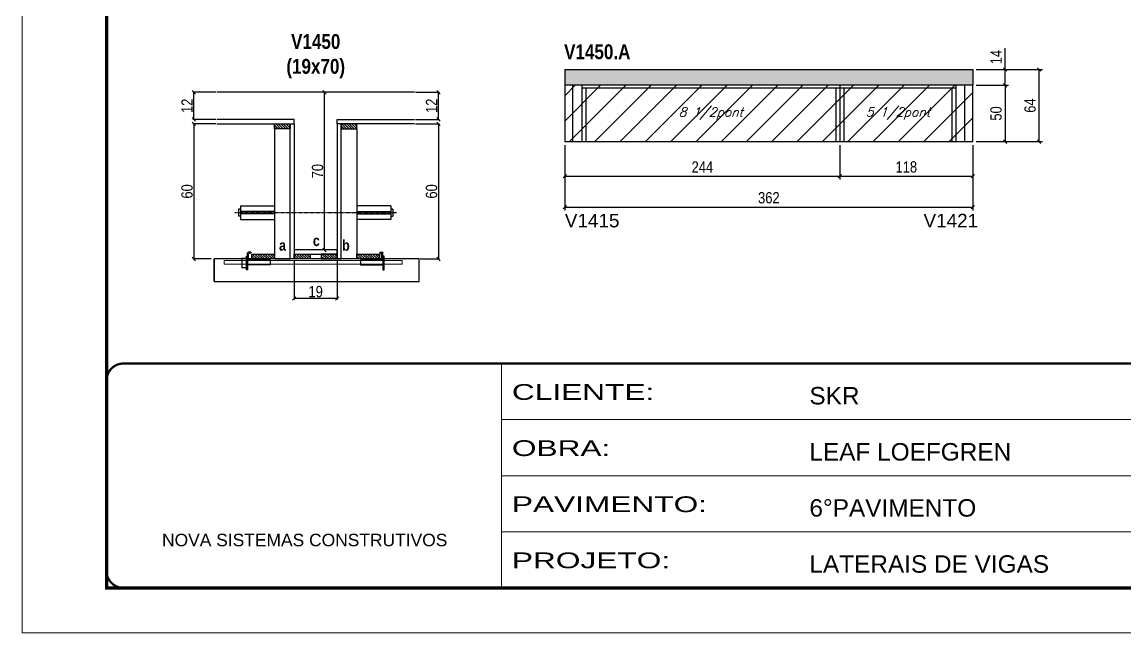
# Model space of a CAD drawing. Extents: x 3309 to 9563, y -2522 to 14608.
# Drawn here: x 3309 to 4288, y 4369 to 4912 of the extents above; entities that cross this region are included whole.
import ezdxf

# ---------------------------------------------------------------- set-up
doc = ezdxf.new("R2010")
doc.units = 0
for name, pattern in [('CONTINUO', [0]), ('DASHED', [0.75, 0.5, -0.25]), ('HIDDEN', [0.375, 0.25, -0.125])]:
    doc.linetypes.add(name, pattern=pattern)
for name, color, linetype in [('5', 5, 'Continuous'), ('barrote', 251, 'Continuous'), ('COTA', 241, 'Continuous'), ('detalhes', 4, 'Continuous'), ('NOMENCLATURA', 7, 'Continuous'), ('Painéis', 200, 'Continuous'), ('presilha', 1, 'Continuous'), ('SARR_2.2x10', 60, 'Continuous'), ('SARR_2.2x7', 40, 'Continuous'), ('SARR_3.5x7', 81, 'Continuous'), ('TENSOR', 3, 'Continuous'), ('texto', 7, 'Continuous')]:
    doc.layers.add(name, color=color, linetype=linetype)
for name, color, linetype, lineweight in [('CONCRETO', 251, 'Continuous', 25), ('Folhas', 255, 'Continuous', 9), ('Hachura', 251, 'Continuous', 9), ('SARRAFO DE PRESSAO', 251, 'DASHED', 9), ('SCO-___-LAJ', 2, 'Continuous', 0)]:
    doc.layers.add(name, color=color, linetype=linetype, lineweight=lineweight)
doc.styles.add('ARIAL', font='arial.ttf')
doc.styles.add('COTA TECNICA', font='techl___.ttf', dxfattribs={"height": 10})
doc.styles.add('COTA TECNICA 2X', font='techl___.ttf', dxfattribs={"height": 10})
doc.styles.add('Romans', font='romans.shx')
doc.styles.get("Standard").update_dxf_attribs({"font": 'arial.ttf'})
doc.styles.add('TECNICA', font='techb___.ttf', dxfattribs={"height": 10})
doc.styles.add('Tecnologia', font='')
doc.styles.get('Tecnologia').set_extended_font_data('Forgotten Futurist')
doc.dimstyles.new('PAINEL', dxfattribs={"dimtxt": 10, "dimasz": 3, "dimexe": 3, "dimexo": 3, "dimgap": 3, "dimtad": 1, "dimdec": 1, "dimzin": 12, "dimdsep": 46, "dimtxsty": 'COTA TECNICA', "dimblk1": 'OBLIQUE', "dimblk2": 'OBLIQUE', "dimsah": 1, "dimcen": 0.9, "dimclrd": 4, "dimclre": 4, "dimclrt": 240, "dimadec": 1, "dimazin": 3, "dimtfac": 1, "dimtdec": 1, "dimtmove": 0, "dimatfit": 3, "dimfxl": 1, "dimtolj": 1, "dimtzin": 12, "dimarcsym": 0})
doc.dimstyles.new('SECAO', dxfattribs={"dimscale": 0.333333, "dimtxt": 5, "dimasz": 9, "dimexe": 3, "dimexo": 3, "dimgap": 3, "dimtad": 1, "dimdec": 1, "dimlfac": 0.5, "dimzin": 12, "dimdsep": 46, "dimtxsty": 'COTA TECNICA 2X', "dimblk1": 'OBLIQUE', "dimblk2": 'OBLIQUE', "dimsah": 1, "dimcen": 0.9, "dimclrd": 4, "dimclre": 4, "dimclrt": 240, "dimadec": 1, "dimazin": 3, "dimtfac": 1, "dimtdec": 1, "dimtmove": 0, "dimatfit": 3, "dimfxl": 1, "dimtolj": 1, "dimtzin": 12, "dimarcsym": 0})
pattern_1 = [(135, (36786.4629, -118810.8677), (-1.122532015, -1.122532015), [])]

# ---------------------------------------------------------------- blocks, each defined once
blk = doc.blocks.new('9999999999')
at = {"color": 30, "linetype": 'CONTINUO'}
for p, q in [((98564.56, 34230.21), (98564.56, 34429.45)), ((98564.56, 34379.64), (99583.98, 34379.64)), ((98564.56, 34329.83), (99487.98, 34329.83)), ((98564.56, 34280.02), (99487.98, 34280.02))]:
    blk.add_line(p, q, dxfattribs=at)
at = {"color": 30, "linetype": 'CONTINUO', "const_width": 2}
blk.add_lwpolyline([(99583.98, 34230.21), (99583.98, 34414.45, 0.414214), (99568.98, 34429.45), (98228.98, 34429.45, 0.414214), (98213.98, 34414.45), (98213.98, 34245.21, 0.414214), (98228.98, 34230.21), (99583.98, 34230.21)], format="xyb", dxfattribs=at)
at = {"layer": 'Folhas'}
blk.add_lwpolyline([(98138.98, 34190.21), (99623.98, 34190.21), (99623.98, 35240.21), (98138.98, 35240.21)], close=True, dxfattribs=at)
at = {"layer": 'Folhas', "color": 30, "const_width": 3}
blk.add_lwpolyline([(98213.98, 34230.21), (99583.98, 34230.21), (99583.98, 35200.21), (98213.98, 35200.21)], close=True, dxfattribs=at)
at = {"color": 7, "linetype": 'Continuous', "ltscale": 5, "style": 'ARIAL'}
for s, height, p in [('SKR', 15.483, (98837.68, 34393.13)), ('LEAF LOEFGREN', 15.4829, (98837.68, 34343.32)), ('6°PAVIMENTO', 15.4829, (98837.68, 34293.51)), ('NOVA SISTEMAS CONSTRUTIVOS', 11.0592, (98263.19, 34267.21)), ('LATERAIS DE VIGAS', 15.4829, (98837.68, 34243.7))]:
    blk.add_text(s, height=height, dxfattribs=at).set_placement(p)
at = {"layer": 'Folhas', "color": 7, "style": 'Tecnologia', "width": 1.5}
for s, p in [('CLIENTE:', (98573.65, 34397.17)), ('OBRA:', (98573.65, 34347.31)), ('PAVIMENTO:', (98573.65, 34297.5)), ('PROJETO:', (98573.65, 34247.69))]:
    blk.add_text(s, height=14, dxfattribs=at).set_placement(p)
blk = doc.blocks.new('_Oblique')
at = {"color": 0, "linetype": 'ByBlock', "lineweight": -2}
blk.add_line((-0.5, -0.5), (0.5, 0.5), dxfattribs=at)
blk = doc.blocks.new('*D2785')
at = {"layer": 'COTA', "color": 4, "lineweight": -2, "transparency": 16777216}
for p, q in [((3550.92, 4700.3), (3550.92, 4665.21)), ((3588.92, 4700.3), (3588.92, 4665.21)), ((3588.92, 4666.21), (3550.92, 4666.21))]:
    blk.add_line(p, q, dxfattribs=at)
at = {"layer": 'Defpoints', "color": 0, "transparency": 16777216}
for p in [(3550.92, 4701.3), (3588.92, 4701.3), (3550.92, 4666.21)]:
    blk.add_point(p, dxfattribs=at)
at = {"layer": 'COTA', "color": 4, "lineweight": -2, "transparency": 16777216, "xscale": 3, "yscale": 3, "zscale": 3, "rotation": 180}
blk.add_blockref('_Oblique', (3550.92, 4666.21), dxfattribs=at)
at = {"layer": 'COTA', "color": 4, "lineweight": -2, "transparency": 16777216, "xscale": 3, "yscale": 3, "zscale": 3}
blk.add_blockref('_Oblique', (3588.92, 4666.21), dxfattribs=at)
at = {"layer": 'COTA', "color": 240, "transparency": 16777216, "insert": (3569.92, 4672.3), "char_height": 10, "attachment_point": 5, "style": 'COTA TECNICA 2X'}
blk.add_mtext('\\A1;19', dxfattribs=at)
blk = doc.blocks.new('PRESILHA METÁLICA 1')
at = {"layer": 'presilha'}
for p, q in [((6, 15.5), (7.5, 15.5)), ((6, -2.5), (6, 15.5)), ((7.5, 10.6), (7.5, 19.9)), ((7.5, 15.5), (7.5, -2.5)), ((12, 21), (8.6, 21)), ((9, 11.6), (9, 18.9)), ((12, 19.5), (9.6, 19.5)), ((12, 21), (12, 19.5)), ((0, 13), (6, 13)), ((0, 13), (0, 0)), ((6, 0), (0, 0)), ((6, 13), (6, 0)), ((37.5, 4.1), (7.5, 4.1)), ((37.5, 11), (9.6, 11)), ((37.5, 11), (37.5, 4.1)), ((7.5, -2.5), (6, -2.5))]:
    blk.add_line(p, q, dxfattribs=at)
for centre, radius, start, end in [((8.6, 19.9), 1.14, 90, 180), ((9.6, 18.9), 0.57, 90, 180), ((9.6, 11.6), 0.57, 180, 270)]:
    blk.add_arc(centre, radius, start, end, dxfattribs=at)
blk = doc.blocks.new('PRESILHA METÁLICA 2')
at = {"layer": 'presilha'}
for p, q in [((-5.2, 23.5), (-5.2, 22)), ((-5.2, 23.5), (-1.9, 23.5)), ((-5.2, 22), (-2.8, 22)), ((-2.2, 14.1), (-2.2, 21.4)), ((0.8, 18), (-0.8, 18)), ((-0.8, 18), (-0.8, 0)), ((-0.8, 14.6), (-0.8, 22.4)), ((0.8, 0), (0.8, 18)), ((-30.8, 13.5), (-30.8, 6.6)), ((-30.8, 13.5), (-2.8, 13.5)), ((-30.8, 6.6), (-0.8, 6.6)), ((-0.8, 0), (0.8, 0))]:
    blk.add_line(p, q, dxfattribs=at)
for centre, radius, start, end in [((-2.8, 21.4), 0.57, 0, 90), ((-1.9, 22.4), 1.14, 0, 90), ((-2.8, 14.1), 0.57, 270, 0)]:
    blk.add_arc(centre, radius, start, end, dxfattribs=at)
blk = doc.blocks.new('*D2786')
at = {"layer": 'COTA', "color": 4, "lineweight": -2, "transparency": 16777216}
for p, q in [((3481.23, 4821.3), (3460.88, 4821.3)), ((3461.88, 4821.3), (3461.88, 4701.3)), ((3477.11, 4701.3), (3460.88, 4701.3))]:
    blk.add_line(p, q, dxfattribs=at)
at = {"layer": 'Defpoints', "color": 0, "transparency": 16777216}
for p in [(3482.23, 4821.3), (3461.88, 4701.3), (3478.11, 4701.3)]:
    blk.add_point(p, dxfattribs=at)
at = {"layer": 'COTA', "color": 4, "lineweight": -2, "transparency": 16777216, "xscale": 3, "yscale": 3, "zscale": 3}
for p, rotation in [((3461.88, 4821.3), 90), ((3461.88, 4701.3), 270)]:
    blk.add_blockref('_Oblique', p, dxfattribs=dict(at, rotation=rotation))
at = {"layer": 'COTA', "color": 240, "transparency": 16777216, "insert": (3455.77, 4761.3), "char_height": 10, "attachment_point": 5, "rotation": 90, "style": 'COTA TECNICA 2X'}
blk.add_mtext('\\A1;60', dxfattribs=at)
blk = doc.blocks.new('*D2787')
at = {"layer": 'COTA', "color": 4, "lineweight": -2, "transparency": 16777216}
for p, q in [((3658.62, 4821.3), (3679.84, 4821.3)), ((3678.84, 4821.3), (3678.84, 4701.3)), ((3662.74, 4701.3), (3679.84, 4701.3))]:
    blk.add_line(p, q, dxfattribs=at)
at = {"layer": 'Defpoints', "color": 0, "transparency": 16777216}
for p in [(3657.62, 4821.3), (3661.74, 4701.3), (3678.84, 4701.3)]:
    blk.add_point(p, dxfattribs=at)
at = {"layer": 'COTA', "color": 4, "lineweight": -2, "transparency": 16777216, "xscale": 3, "yscale": 3, "zscale": 3}
for p, rotation in [((3678.84, 4821.3), 90), ((3678.84, 4701.3), 270)]:
    blk.add_blockref('_Oblique', p, dxfattribs=dict(at, rotation=rotation))
at = {"layer": 'COTA', "color": 240, "transparency": 16777216, "insert": (3672.74, 4761.3), "char_height": 10, "attachment_point": 5, "rotation": 90, "style": 'COTA TECNICA 2X'}
blk.add_mtext('\\A1;60', dxfattribs=at)
blk = doc.blocks.new('*D2788')
at = {"layer": 'COTA', "color": 4, "lineweight": -2, "transparency": 16777216}
for p, q in [((3587.92, 4849.3), (3576.75, 4849.3)), ((3577.75, 4709.3), (3577.75, 4849.3)), ((3587.92, 4709.3), (3576.75, 4709.3))]:
    blk.add_line(p, q, dxfattribs=at)
at = {"layer": 'Defpoints', "color": 0, "transparency": 16777216}
for p in [(3577.75, 4849.3), (3588.92, 4849.3), (3588.92, 4709.3)]:
    blk.add_point(p, dxfattribs=at)
at = {"layer": 'COTA', "color": 4, "lineweight": -2, "transparency": 16777216, "xscale": 3, "yscale": 3, "zscale": 3}
for p, rotation in [((3577.75, 4849.3), 90), ((3577.75, 4709.3), 270)]:
    blk.add_blockref('_Oblique', p, dxfattribs=dict(at, rotation=rotation))
at = {"layer": 'COTA', "color": 240, "transparency": 16777216, "insert": (3571.65, 4779.3), "char_height": 10, "attachment_point": 5, "rotation": 90, "style": 'COTA TECNICA 2X'}
blk.add_mtext('\\A1;70', dxfattribs=at)
blk = doc.blocks.new('*D2789')
at = {"layer": 'COTA', "color": 4, "lineweight": -2, "transparency": 16777216}
for p, q in [((3658.62, 4849.3), (3679.84, 4849.3)), ((3678.84, 4825.3), (3678.84, 4849.3)), ((3658.62, 4825.3), (3679.84, 4825.3))]:
    blk.add_line(p, q, dxfattribs=at)
at = {"layer": 'Defpoints', "color": 0, "transparency": 16777216}
for p in [(3657.62, 4849.3), (3678.84, 4849.3), (3657.62, 4825.3)]:
    blk.add_point(p, dxfattribs=at)
at = {"layer": 'COTA', "color": 4, "lineweight": -2, "transparency": 16777216, "xscale": 3, "yscale": 3, "zscale": 3}
for p, rotation in [((3678.84, 4849.3), 90), ((3678.84, 4825.3), 270)]:
    blk.add_blockref('_Oblique', p, dxfattribs=dict(at, rotation=rotation))
at = {"layer": 'COTA', "color": 240, "transparency": 16777216, "insert": (3672.78, 4837.3), "char_height": 10, "attachment_point": 5, "rotation": 90, "style": 'COTA TECNICA 2X'}
blk.add_mtext('\\A1;12', dxfattribs=at)
blk = doc.blocks.new('*D2790')
at = {"layer": 'COTA', "color": 4, "lineweight": -2, "transparency": 16777216}
for p, q in [((3481.23, 4849.3), (3460.88, 4849.3)), ((3461.88, 4825.3), (3461.88, 4849.3)), ((3481.23, 4825.3), (3460.88, 4825.3))]:
    blk.add_line(p, q, dxfattribs=at)
at = {"layer": 'Defpoints', "color": 0, "transparency": 16777216}
for p in [(3461.88, 4849.3), (3482.23, 4849.3), (3482.23, 4825.3)]:
    blk.add_point(p, dxfattribs=at)
at = {"layer": 'COTA', "color": 4, "lineweight": -2, "transparency": 16777216, "xscale": 3, "yscale": 3, "zscale": 3}
for p, rotation in [((3461.88, 4849.3), 90), ((3461.88, 4825.3), 270)]:
    blk.add_blockref('_Oblique', p, dxfattribs=dict(at, rotation=rotation))
at = {"layer": 'COTA', "color": 240, "transparency": 16777216, "insert": (3455.82, 4837.3), "char_height": 10, "attachment_point": 5, "rotation": 90, "style": 'COTA TECNICA 2X'}
blk.add_mtext('\\A1;12', dxfattribs=at)
blk = doc.blocks.new('*D2794')
at = {"layer": 'COTA', "color": 4, "lineweight": -2, "transparency": 16777216}
for p, q in [((3791.1, 4802.5), (3791.1, 4744.41)), ((4153.1, 4802.5), (4153.1, 4744.41)), ((3791.1, 4747.41), (4153.1, 4747.41))]:
    blk.add_line(p, q, dxfattribs=at)
at = {"layer": 'Defpoints', "color": 0, "transparency": 16777216}
for p in [(3791.1, 4805.5), (4153.1, 4805.5), (4153.1, 4747.41)]:
    blk.add_point(p, dxfattribs=at)
at = {"layer": 'COTA', "color": 4, "lineweight": -2, "transparency": 16777216, "xscale": 3, "yscale": 3, "zscale": 3, "rotation": 180}
blk.add_blockref('_Oblique', (3791.1, 4747.41), dxfattribs=at)
at = {"layer": 'COTA', "color": 4, "lineweight": -2, "transparency": 16777216, "xscale": 3, "yscale": 3, "zscale": 3}
blk.add_blockref('_Oblique', (4153.1, 4747.41), dxfattribs=at)
at = {"layer": 'COTA', "color": 240, "transparency": 16777216, "insert": (3972.1, 4755.63), "char_height": 10, "attachment_point": 5, "style": 'COTA TECNICA'}
blk.add_mtext('\\A1;362', dxfattribs=at)
blk = doc.blocks.new('*D2795')
at = {"layer": 'COTA', "color": 4, "lineweight": -2, "transparency": 16777216}
for p, q in [((3791.1, 4802.5), (3791.1, 4771.89)), ((4035.1, 4802.5), (4035.1, 4771.89)), ((3791.1, 4774.89), (4035.1, 4774.89))]:
    blk.add_line(p, q, dxfattribs=at)
at = {"layer": 'Defpoints', "color": 0, "transparency": 16777216}
for p in [(3791.1, 4805.5), (4035.1, 4805.5), (4035.1, 4774.89)]:
    blk.add_point(p, dxfattribs=at)
at = {"layer": 'COTA', "color": 4, "lineweight": -2, "transparency": 16777216, "xscale": 3, "yscale": 3, "zscale": 3, "rotation": 180}
blk.add_blockref('_Oblique', (3791.1, 4774.89), dxfattribs=at)
at = {"layer": 'COTA', "color": 4, "lineweight": -2, "transparency": 16777216, "xscale": 3, "yscale": 3, "zscale": 3}
blk.add_blockref('_Oblique', (4035.1, 4774.89), dxfattribs=at)
at = {"layer": 'COTA', "color": 240, "transparency": 16777216, "insert": (3913.1, 4782.96), "char_height": 10, "attachment_point": 5, "style": 'COTA TECNICA'}
blk.add_mtext('\\A1;244', dxfattribs=at)
blk = doc.blocks.new('*D2796')
at = {"layer": 'COTA', "color": 4, "lineweight": -2, "transparency": 16777216}
for p, q in [((4035.1, 4802.5), (4035.1, 4771.89)), ((4153.1, 4802.5), (4153.1, 4771.89)), ((4035.1, 4774.89), (4153.1, 4774.89))]:
    blk.add_line(p, q, dxfattribs=at)
at = {"layer": 'Defpoints', "color": 0, "transparency": 16777216}
for p in [(4035.1, 4805.5), (4153.1, 4805.5), (4153.1, 4774.89)]:
    blk.add_point(p, dxfattribs=at)
at = {"layer": 'COTA', "color": 4, "lineweight": -2, "transparency": 16777216, "xscale": 3, "yscale": 3, "zscale": 3, "rotation": 180}
blk.add_blockref('_Oblique', (4035.1, 4774.89), dxfattribs=at)
at = {"layer": 'COTA', "color": 4, "lineweight": -2, "transparency": 16777216, "xscale": 3, "yscale": 3, "zscale": 3}
blk.add_blockref('_Oblique', (4153.1, 4774.89), dxfattribs=at)
at = {"layer": 'COTA', "color": 240, "transparency": 16777216, "insert": (4094.1, 4782.98), "char_height": 10, "attachment_point": 5, "style": 'COTA TECNICA'}
blk.add_mtext('\\A1;118', dxfattribs=at)
blk = doc.blocks.new('*D2791')
at = {"layer": 'COTA', "color": 4, "lineweight": -2, "transparency": 16777216}
for p, q in [((4181.83, 4869.5), (4181.83, 4888.62)), ((4156.1, 4869.5), (4184.83, 4869.5)), ((4181.83, 4855.5), (4181.83, 4869.5)), ((4156.1, 4855.5), (4184.83, 4855.5))]:
    blk.add_line(p, q, dxfattribs=at)
at = {"layer": 'Defpoints', "color": 0, "transparency": 16777216}
for p in [(4153.1, 4869.5), (4181.83, 4869.5), (4153.1, 4855.5)]:
    blk.add_point(p, dxfattribs=at)
at = {"layer": 'COTA', "color": 4, "lineweight": -2, "transparency": 16777216, "xscale": 3, "yscale": 3, "zscale": 3}
for p, rotation in [((4181.83, 4869.5), 90), ((4181.83, 4855.5), 270)]:
    blk.add_blockref('_Oblique', p, dxfattribs=dict(at, rotation=rotation))
at = {"layer": 'COTA', "color": 240, "transparency": 16777216, "insert": (4173.75, 4880.56), "char_height": 10, "attachment_point": 5, "rotation": 90, "style": 'COTA TECNICA'}
blk.add_mtext('\\A1;14', dxfattribs=at)
blk = doc.blocks.new('*D2792')
at = {"layer": 'COTA', "color": 4, "lineweight": -2, "transparency": 16777216}
for p, q in [((4156.1, 4855.5), (4184.83, 4855.5)), ((4181.83, 4855.5), (4181.83, 4805.5)), ((4156.1, 4805.5), (4184.83, 4805.5))]:
    blk.add_line(p, q, dxfattribs=at)
at = {"layer": 'Defpoints', "color": 0, "transparency": 16777216}
for p in [(4153.1, 4855.5), (4153.1, 4805.5), (4181.83, 4805.5)]:
    blk.add_point(p, dxfattribs=at)
at = {"layer": 'COTA', "color": 4, "lineweight": -2, "transparency": 16777216, "xscale": 3, "yscale": 3, "zscale": 3}
for p, rotation in [((4181.83, 4855.5), 90), ((4181.83, 4805.5), 270)]:
    blk.add_blockref('_Oblique', p, dxfattribs=dict(at, rotation=rotation))
at = {"layer": 'COTA', "color": 240, "transparency": 16777216, "insert": (4173.72, 4830.5), "char_height": 10, "attachment_point": 5, "rotation": 90, "style": 'COTA TECNICA'}
blk.add_mtext('\\A1;50', dxfattribs=at)
blk = doc.blocks.new('*D2793')
at = {"layer": 'COTA', "color": 4, "lineweight": -2, "transparency": 16777216}
for p, q in [((4156.1, 4869.5), (4215.06, 4869.5)), ((4212.06, 4805.5), (4212.06, 4869.5)), ((4156.1, 4805.5), (4215.06, 4805.5))]:
    blk.add_line(p, q, dxfattribs=at)
at = {"layer": 'Defpoints', "color": 0, "transparency": 16777216}
for p in [(4153.1, 4869.5), (4212.06, 4869.5), (4153.1, 4805.5)]:
    blk.add_point(p, dxfattribs=at)
at = {"layer": 'COTA', "color": 4, "lineweight": -2, "transparency": 16777216, "xscale": 3, "yscale": 3, "zscale": 3}
for p, rotation in [((4212.06, 4869.5), 90), ((4212.06, 4805.5), 270)]:
    blk.add_blockref('_Oblique', p, dxfattribs=dict(at, rotation=rotation))
at = {"layer": 'COTA', "color": 240, "transparency": 16777216, "insert": (4203.96, 4837.5), "char_height": 10, "attachment_point": 5, "rotation": 90, "style": 'COTA TECNICA'}
blk.add_mtext('\\A1;64', dxfattribs=at)

msp = doc.modelspace()

# ---------------------------------------------------------------- hatches: boundary and pattern name
at = {"layer": 'COTA'}
h = msp.add_hatch(dxfattribs=at)
h.set_pattern_fill('AR-CONC', color=256, scale=0.03)
h.set_pattern_definition([(50, (-3198.2976, -7345.9636), (5.46554, -0.4781726), [0.5715, -6.2865]), (355, (-3198.2976, -7345.9636), (-1.0573026, 5.7317054), [0.4572, -5.0292175]), (100.451445, (-3197.842, -7346.0034), (4.4082374, 5.2535326), [0.4857003, -5.3427073]), (46.1842, (-3198.2976, -7344.4396), (8.1323712, -1.2612698), [0.85725, -9.42975]), (96.63556, (-3197.62, -7344.545), (7.122124, 7.4227837), [0.7285507, -8.0140682]), (351.18415, (-3198.2976, -7344.4396), (7.122124, 7.4227837), [0.685799, -7.543792]), (21, (-3197.5356, -7344.8206), (4.5484317, -3.067956), [0.5715, -6.2865]), (326, (-3197.5356, -7344.8206), (1.8540609, 5.525639), [0.4572, -5.0292]), (71.451445, (-3197.1565, -7345.076), (6.4024926, 2.457683), [0.4857003, -5.3426981]), (37.5, (-3198.2976, -7345.9636), (0.0926581, 2.53665117), [0, -4.96824, 0, -5.1054, 0, -5.04825]), (7.5, (-3198.2976, -7345.9636), (2.0045899, 3.00541724), [0, -2.91084, 0, -4.85394, 0, -1.92405]), (327.5, (-3199.9968, -7345.9636), (4.06771786, -0.17186232), [0, -1.905, 0, -5.9436, 0, -7.8867]), (317.5, (-3200.7588, -7345.9636), (4.4438754, 0.7627947), [0, -2.4765, 0, -3.94716, 0, -5.6007])])
h.paths.add_polyline_path([(3791.1, 4869.5), (3791.1, 4855.5), (4153.1, 4855.5), (4153.1, 4869.5)])
at = {"layer": 'Hachura', "linetype": 'ByBlock'}
h = msp.add_hatch(dxfattribs=at)
h.set_pattern_fill('ANSI31', color=256, scale=5)
h.paths.add_polyline_path([(3791.1, 4855.5), (3791.1, 4805.5), (4035.1, 4805.5), (4035.1, 4855.5)])
h.paths.add_polyline_path([(4153.1, 4805.5), (4153.1, 4855.5), (4035.1, 4855.5), (4035.1, 4805.5)])
h.paths.add_polyline_path([(4541.74, 4805.5), (4541.74, 4855.5), (4297.74, 4855.5), (4297.74, 4805.5)])
h.paths.add_polyline_path([(4541.74, 4855.5), (4541.74, 4805.5), (4661.24, 4805.5), (4661.24, 4855.5)])
at = {"layer": 'SARR_2.2x10'}
h = msp.add_hatch(dxfattribs=at)
h.set_pattern_fill('ANSI31', color=256, scale=0.5, angle=90)
h.set_pattern_definition([(135, (36706.8629, -118810.8677), (-1.122532015, -1.122532015), [])])
h.paths.add_polyline_path([(3513.32, 4705.7), (3513.32, 4701.3), (3533.32, 4701.3), (3533.32, 4705.7)])
h = msp.add_hatch(dxfattribs=at)
h.set_pattern_fill('ANSI31', color=256, scale=0.5, angle=90)
h.set_pattern_definition([(135, (36800.0629, -118810.8677), (-1.122532015, -1.122532015), [])])
h.paths.add_polyline_path([(3606.52, 4705.7), (3606.52, 4701.3), (3626.52, 4701.3), (3626.52, 4705.7)])
at = {"layer": 'SARR_2.2x7'}
h = msp.add_hatch(dxfattribs=at)
h.set_pattern_fill('ANSI31', color=256, scale=0.5, angle=90)
h.set_pattern_definition([(135, (36720.8629, -118695.2677), (-1.122532015, -1.122532015), [])])
h.paths.add_polyline_path([(3547.32, 4821.3), (3547.32, 4816.9), (3533.32, 4816.9), (3533.32, 4821.3)])
h = msp.add_hatch(dxfattribs=at)
h.set_pattern_fill('ANSI31', color=256, scale=0.5, angle=90)
h.set_pattern_definition([(135, (36700.8629, -118695.2677), (-1.122532015, -1.122532015), [])])
h.paths.add_polyline_path([(3592.52, 4821.3), (3592.52, 4816.9), (3606.52, 4816.9), (3606.52, 4821.3)])
h = msp.add_hatch(dxfattribs=at)
h.set_pattern_fill('ANSI31', color=256, scale=0.5, angle=90)
h.set_pattern_definition(pattern_1)
h.paths.add_polyline_path([(3564.92, 4701.3), (3564.92, 4705.7), (3550.92, 4705.7), (3550.92, 4701.3)])
h = msp.add_hatch(dxfattribs=at)
h.set_pattern_fill('ANSI31', color=256, scale=0.5, angle=90)
h.set_pattern_definition(pattern_1)
h.paths.add_polyline_path([(3574.92, 4705.7), (3574.92, 4701.3), (3588.92, 4701.3), (3588.92, 4705.7)])

# ---------------------------------------------------------------- linework, layer by layer
at = {"ltscale": 3}
for p, q in [((3503.32, 4748.47), (3503.32, 4736.47)), ((3503.32, 4748.47), (3533.32, 4748.47)), ((3636.52, 4748.47), (3606.52, 4748.47)), ((3636.52, 4748.47), (3636.52, 4736.47)), ((3501.32, 4745.47), (3501.32, 4739.47)), ((3503.32, 4745.47), (3501.32, 4745.47)), ((3503.32, 4739.47), (3501.32, 4739.47)), ((3533.32, 4743.47), (3503.32, 4743.47)), ((3533.32, 4741.47), (3503.32, 4741.47)), ((3606.52, 4743.47), (3636.52, 4743.47)), ((3606.52, 4741.47), (3636.52, 4741.47)), ((3638.52, 4745.47), (3636.52, 4745.47)), ((3636.52, 4739.47), (3638.52, 4739.47)), ((3638.52, 4745.47), (3638.52, 4739.47)), ((3503.32, 4736.47), (3533.32, 4736.47)), ((3636.52, 4736.47), (3606.52, 4736.47))]:
    msp.add_line(p, q, dxfattribs=at)
at = {"layer": 'barrote'}
msp.add_lwpolyline([(3479.87, 4681.3), (3661.79, 4681.3), (3661.79, 4701.3), (3479.87, 4701.3)], close=True, dxfattribs=at)
at = {"layer": 'CONCRETO', "linetype": 'Continuous'}
msp.add_line((3657.62, 4849.3), (3482.23, 4849.3), dxfattribs=at)
at = {"layer": 'COTA'}
for p, q in [((3791.1, 4869.5, 0), (3791.1, 4855.5, 0)), ((3791.1, 4869.5, 0), (4153.1, 4869.5, 0)), ((4153.1, 4869.5, 0), (4153.1, 4855.5, 0))]:
    msp.add_line(p, q, dxfattribs=at)
at = {"layer": 'detalhes', "color": 250}
msp.add_line((3479.87, 4681.3), (3479.87, 4701.3), dxfattribs=at)
at = {"layer": 'Painéis', "linetype": 'ByBlock'}
for p, q in [((4153.1, 4855.5, 0), (3791.1, 4855.5, 0)), ((3791.1, 4855.5, 0), (3791.1, 4805.5, 0)), ((4035.1, 4855.5, 0), (4035.1, 4805.5, 0)), ((4153.1, 4805.5, 0), (4153.1, 4855.5, 0)), ((3791.1, 4805.5, 0), (4153.1, 4805.5, 0))]:
    msp.add_line(p, q, dxfattribs=at)
at = {"layer": 'Painéis', "linetype": 'Continuous', "elevation": 0}
for points in [[(3482.23, 4821.3), (3550.92, 4821.3), (3550.92, 4825.3), (3482.23, 4825.3)], [(3657.62, 4821.3), (3588.92, 4821.3), (3588.92, 4825.3), (3657.62, 4825.3)]]:
    msp.add_lwpolyline(points, dxfattribs=at)
at = {"layer": 'Painéis', "linetype": 'Continuous'}
for points in [[(3547.32, 4701.3), (3547.32, 4821.3), (3550.92, 4821.3), (3550.92, 4701.3)], [(3592.52, 4701.3), (3592.52, 4821.3), (3588.92, 4821.3), (3588.92, 4701.3)], [(3588.92, 4709.3), (3550.92, 4709.3), (3550.92, 4705.7), (3588.92, 4705.7)]]:
    msp.add_lwpolyline(points, close=True, dxfattribs=at)
at = {"layer": 'SARR_2.2x10'}
for points in [[(3513.32, 4705.7), (3533.32, 4705.7), (3533.32, 4701.3), (3513.32, 4701.3)], [(3606.52, 4705.7), (3626.52, 4705.7), (3626.52, 4701.3), (3606.52, 4701.3)]]:
    msp.add_lwpolyline(points, close=True, dxfattribs=at)
at = {"layer": 'SARR_2.2x7', "linetype": 'Continuous'}
for p, q in [((3798.1, 4805.5, 0), (3798.1, 4855.5, 0)), ((4146.1, 4805.5, 0), (4146.1, 4855.5, 0)), ((3806.1, 4853.3, 0), (4035.1, 4853.3, 0)), ((4035.1, 4853.3, 0), (4138.1, 4853.3, 0))]:
    msp.add_line(p, q, dxfattribs=at)
at = {"layer": 'SARR_2.2x7', "elevation": 0}
for points in [[(3533.32, 4821.3), (3547.32, 4821.3), (3547.32, 4816.9), (3533.32, 4816.9)], [(3606.52, 4821.3), (3592.52, 4821.3), (3592.52, 4816.9), (3606.52, 4816.9)]]:
    msp.add_lwpolyline(points, close=True, dxfattribs=at)
at = {"layer": 'SARR_2.2x7'}
for points in [[(3550.92, 4705.7), (3564.92, 4705.7), (3564.92, 4701.3), (3550.92, 4701.3)], [(3588.92, 4705.7), (3574.92, 4705.7), (3574.92, 4701.3), (3588.92, 4701.3)]]:
    msp.add_lwpolyline(points, close=True, dxfattribs=at)
at = {"layer": 'SARR_3.5x7'}
for p, q in [((3806.1, 4855.5, 0), (3806.1, 4805.5, 0)), ((4138.1, 4855.5, 0), (4138.1, 4805.5, 0)), ((3809.6, 4853.3, 0), (3809.6, 4805.5, 0)), ((4031.6, 4853.3, 0), (4031.6, 4805.5, 0)), ((4038.6, 4853.3, 0), (4038.6, 4805.5, 0)), ((4134.6, 4853.3, 0), (4134.6, 4805.5, 0))]:
    msp.add_line(p, q, dxfattribs=at)
for points in [[(3547.32, 4816.9), (3533.32, 4816.9), (3533.32, 4701.3), (3547.32, 4701.3)], [(3592.52, 4816.9), (3606.52, 4816.9), (3606.52, 4701.3), (3592.52, 4701.3)]]:
    msp.add_lwpolyline(points, close=True, dxfattribs=at)
at = {"layer": 'SCO-___-LAJ', "color": 1}
msp.add_lwpolyline([(3488.87, 4699.97), (3646.71, 4699.97), (3646.71, 4696.77), (3488.87, 4696.77)], close=True, dxfattribs=at)
at = {"layer": 'TENSOR', "linetype": 'HIDDEN', "ltscale": 0.5}
msp.add_line((3498.32, 4742.47), (3641.83, 4742.47), dxfattribs=at)

# ---------------------------------------------------------------- block references
at = {"layer": 'presilha', "xscale": 0.6666666666666666, "yscale": 0.6666666666666666, "zscale": 0.6666666666666666}
for name, p in [('PRESILHA METÁLICA 1', (3504.46, 4693.34)), ('PRESILHA METÁLICA 2', (3630.2, 4691.67))]:
    msp.add_blockref(name, p, dxfattribs=at)
at = {"layer": 'SARRAFO DE PRESSAO', "color": 6, "linetype": 'ByBlock'}
msp.add_blockref('9999999999', (-94829.61, -29820.95), dxfattribs=at)

# ---------------------------------------------------------------- texts
at = {"layer": '5', "linetype": 'Continuous'}
for s, p in [('V1415', (3791.04, 4729.4, 0)), ('V1421', (4109.37, 4729.4, 0))]:
    msp.add_text(s, height=12, rotation=359.99996, dxfattribs=at).set_placement(p)
at = {"layer": 'detalhes', "style": 'TECNICA'}
for s, p in [('c', (3567.47, 4712.77)), ('b', (3593.42, 4708.65)), ('a', (3537.45, 4708.66))]:
    msp.add_text(s, height=9.6, dxfattribs=at).set_placement(p)
at = {"layer": 'NOMENCLATURA', "style": 'TECNICA'}
msp.add_text('V1450.A', height=13.2, dxfattribs=at).set_placement((3790.39, 4878.69, 0))
at = {"layer": 'NOMENCLATURA', "insert": (3569.96, 4901), "char_height": 13.2, "attachment_point": 2, "style": 'TECNICA'}
msp.add_mtext_dynamic_manual_height_columns('V1450\\P(19x70)', width=300.2766, gutter_width=1, heights=[0], dxfattribs=at)
at = {"layer": 'texto', "color": 2, "char_height": 8, "attachment_point": 5, "style": 'Romans'}
for s, insert in [('{\\Q19;\\C256;8 1/2pont}', (3920.6, 4830.5, 0)), ('{\\Q19;\\C256;5 1/2pont}', (4086.6, 4830.5, 0))]:
    msp.add_mtext(s, dxfattribs=dict(at, insert=insert))

# ---------------------------------------------------------------- dimensions: what is measured, and where the dimension line sits
at = {"layer": 'COTA'}
for base, p1, p2, angle, dimstyle, picture, middle in [((4181.83, 4869.5, 0), (4153.1, 4855.5, 0), (4153.1, 4869.5, 0), 90, 'PAINEL', '*D2791', (4173.75, 4880.56, 0)), ((4212.06, 4869.5, 0), (4153.1, 4805.5, 0), (4153.1, 4869.5, 0), 90, 'PAINEL', '*D2793', (4203.96, 4837.5, 0)), ((4181.83, 4805.5, 0), (4153.1, 4855.5, 0), (4153.1, 4805.5, 0), 90, 'PAINEL', '*D2792', (4173.72, 4830.5, 0)), ((3461.88, 4849.3), (3482.23, 4825.3), (3482.23, 4849.3), 90, 'SECAO', '*D2790', (3455.82, 4837.3)), ((3678.84, 4849.3), (3657.62, 4825.3), (3657.62, 4849.3), 90, 'SECAO', '*D2789', (3672.78, 4837.3)), ((3461.88, 4701.3, 0), (3482.23, 4821.3), (3478.11, 4701.3, 0), 90, 'SECAO', '*D2786', (3455.77, 4761.3, 0)), ((3678.84, 4701.3, 0), (3657.62, 4821.3), (3661.74, 4701.3, 0), 90, 'SECAO', '*D2787', (3672.74, 4761.3, 0)), ((4153.1, 4747.41, 0), (3791.1, 4805.5, 0), (4153.1, 4805.5, 0), 180, 'PAINEL', '*D2794', (3972.1, 4755.63, 0))]:
    dim = msp.add_linear_dim(base=base, p1=p1, p2=p2, angle=angle, dimstyle=dimstyle, dxfattribs=at)
    dim.commit()
    dim.dimension.update_dxf_attribs({"geometry": picture, "text_midpoint": middle})
for base, p1, p2, angle, picture, middle in [((3577.75, 4849.3), (3588.92, 4709.3), (3588.92, 4849.3), 90, '*D2788', (3577.75, 4779.3)), ((3550.92, 4666.21), (3588.92, 4701.3), (3550.92, 4701.3), 180, '*D2785', (3569.92, 4666.21))]:
    dim = msp.add_linear_dim(base=base, p1=p1, p2=p2, angle=angle, dimstyle='SECAO', dxfattribs=at)
    dim.commit()
    dim.dimension.update_dxf_attribs({"geometry": picture, "text_midpoint": middle, "dimtype": 160})
dim = msp.add_linear_dim(base=(4035.1, 4774.89, 0), p1=(3791.1, 4805.5, 0), p2=(4035.1, 4805.5, 0), dimstyle='PAINEL', dxfattribs=at)
dim.commit()
dim.dimension.update_dxf_attribs({"geometry": '*D2795', "text_midpoint": (3913.1, 4782.96, 0)})
dim = msp.add_linear_dim(base=(4153.1, 4774.89, 0), p1=(4035.1, 4805.5, 0), p2=(4153.1, 4805.5, 0), dimstyle='PAINEL', override={"dimtmove": 1}, dxfattribs=at)
dim.commit()
dim.dimension.update_dxf_attribs({"geometry": '*D2796', "text_midpoint": (4094.1, 4782.98, 0)})

doc.saveas('drawing.dxf')
